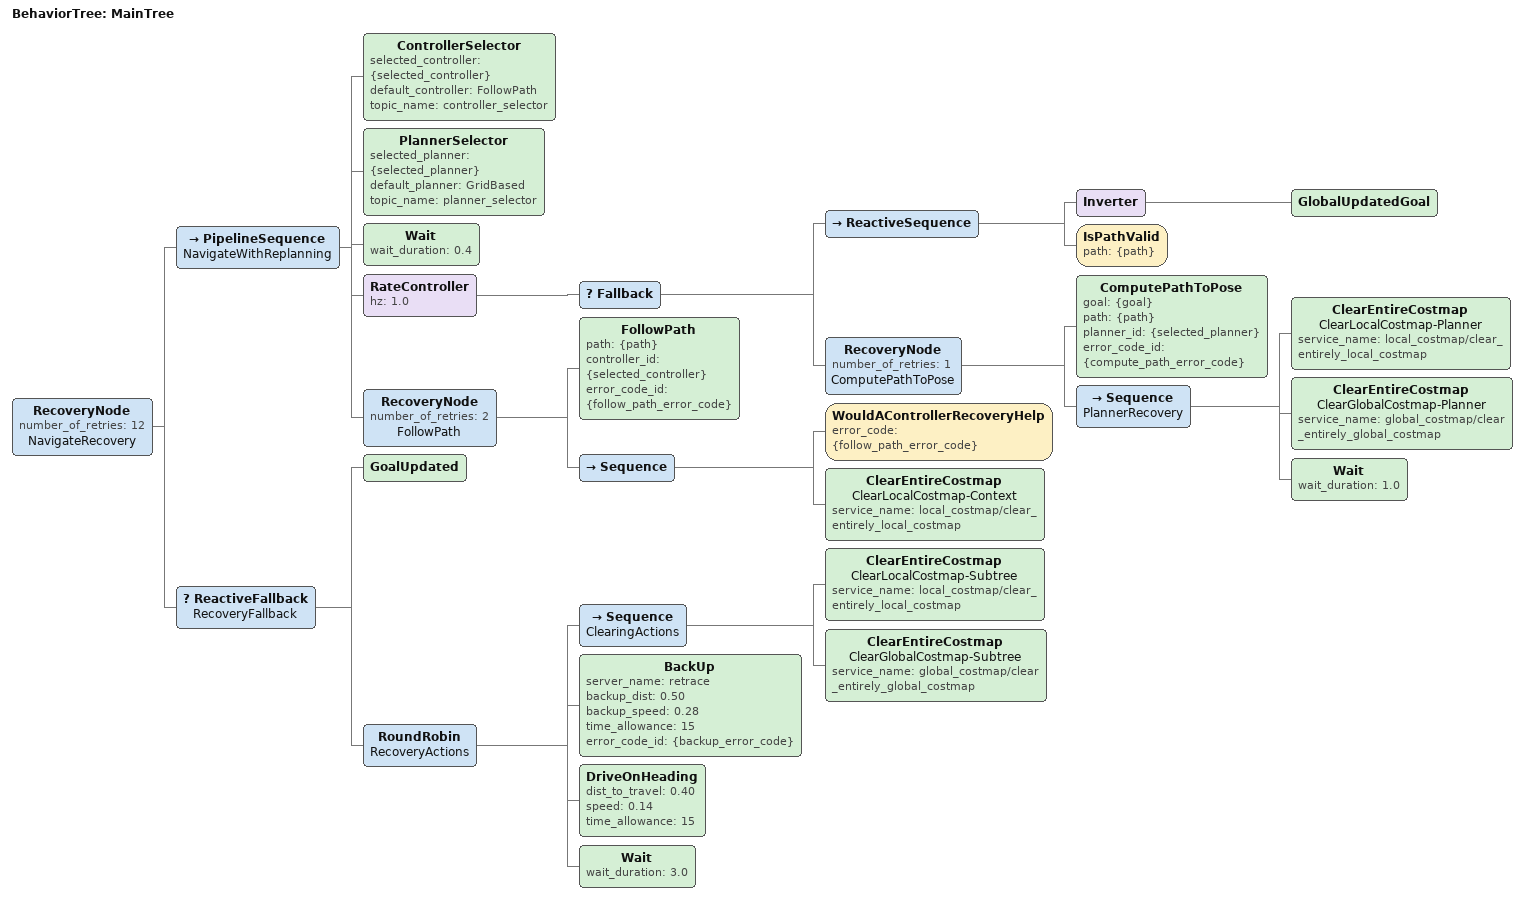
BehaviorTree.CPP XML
<!-- Ackermann-safe NavigateToPose tree: clear/wait/back up, but never spin in place. -->
<root BTCPP_format="4" main_tree_to_execute="MainTree">
  <BehaviorTree ID="MainTree">
    <RecoveryNode number_of_retries="12" name="NavigateRecovery">
      <PipelineSequence name="NavigateWithReplanning">
        <ControllerSelector selected_controller="{selected_controller}" default_controller="FollowPath" topic_name="controller_selector"/>
        <PlannerSelector selected_planner="{selected_planner}" default_planner="GridBased" topic_name="planner_selector"/>
        <Wait wait_duration="0.4"/>
        <RateController hz="1.0">
          <Fallback>
            <ReactiveSequence>
              <Inverter>
                <GlobalUpdatedGoal/>
              </Inverter>
              <IsPathValid path="{path}"/>
            </ReactiveSequence>
            <RecoveryNode number_of_retries="1" name="ComputePathToPose">
              <ComputePathToPose goal="{goal}" path="{path}" planner_id="{selected_planner}" error_code_id="{compute_path_error_code}"/>
              <!-- NO_VALID_PATH on a static map won't clear with global-only; local may
                   hold phantom obstacles. Fail fast -> outer RoundRobin (drive/backup). -->
              <Sequence name="PlannerRecovery">
                <ClearEntireCostmap name="ClearLocalCostmap-Planner" service_name="local_costmap/clear_entirely_local_costmap"/>
                <ClearEntireCostmap name="ClearGlobalCostmap-Planner" service_name="global_costmap/clear_entirely_global_costmap"/>
                <Wait wait_duration="1.0"/>
              </Sequence>
            </RecoveryNode>
          </Fallback>
        </RateController>
        <RecoveryNode number_of_retries="2" name="FollowPath">
          <FollowPath path="{path}" controller_id="{selected_controller}" error_code_id="{follow_path_error_code}"/>
          <Sequence>
            <WouldAControllerRecoveryHelp error_code="{follow_path_error_code}"/>
            <ClearEntireCostmap name="ClearLocalCostmap-Context" service_name="local_costmap/clear_entirely_local_costmap"/>
          </Sequence>
        </RecoveryNode>
      </PipelineSequence>
      <ReactiveFallback name="RecoveryFallback">
        <GoalUpdated/>
        <RoundRobin name="RecoveryActions">
          <!-- 1) Instant + harmless: clears live local obstacles for NO_VALID_PATH. -->
          <Sequence name="ClearingActions">
            <ClearEntireCostmap name="ClearLocalCostmap-Subtree" service_name="local_costmap/clear_entirely_local_costmap"/>
            <ClearEntireCostmap name="ClearGlobalCostmap-Subtree" service_name="global_costmap/clear_entirely_global_costmap"/>
          </Sequence>
          <BackUp server_name="retrace" backup_dist="0.50" backup_speed="0.28" time_allowance="15" error_code_id="{backup_error_code}"/>
          <!-- 3) Forward if reverse blocked (parallel to a side wall, space ahead). -->
          <DriveOnHeading dist_to_travel="0.40" speed="0.14" time_allowance="15"/>
          <Wait wait_duration="3.0"/>
        </RoundRobin>
      </ReactiveFallback>
    </RecoveryNode>
  </BehaviorTree>
</root>
